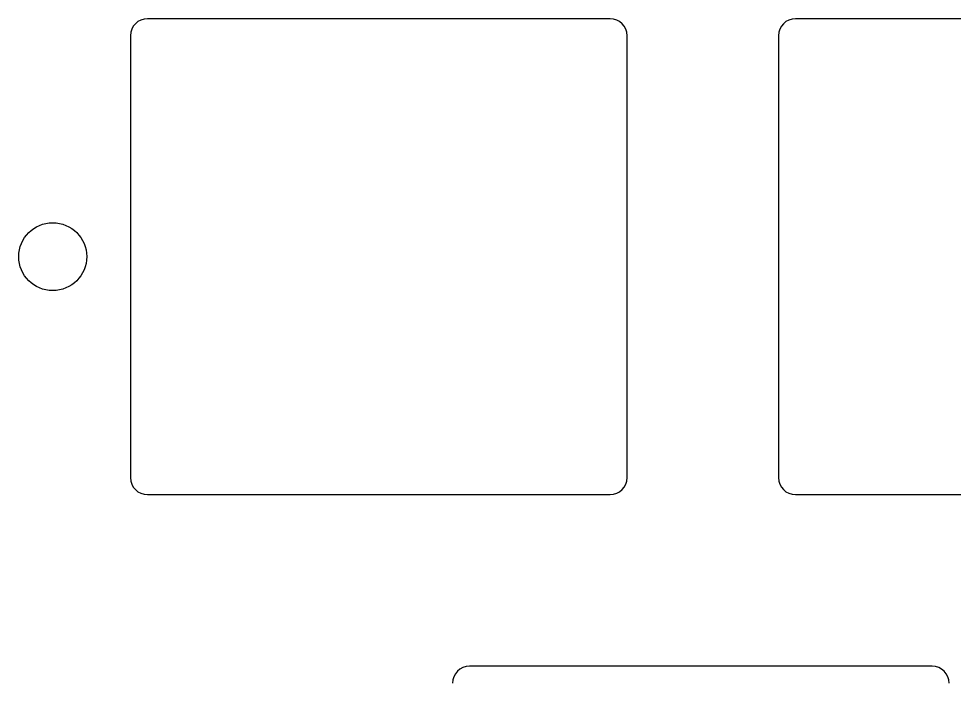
# Model space of a CAD drawing. Header units: millimetres. Extents: x -10 to 277, y -95 to 18.
# Drawn here: x 32.34 to 59.84, y -69.7 to -50.15 of the extents above; entities that cross this region are included whole.
import ezdxf

# ---------------------------------------------------------------- set-up
doc = ezdxf.new("R2010")
doc.units = ezdxf.units.MM
doc.header["$MEASUREMENT"] = 0
doc.layers.get('0').update_dxf_attribs({"linetype": 'CONTINUOUS'})
doc.layers.add('Edge.Cuts', color=53, linetype='CONTINUOUS')

msp = doc.modelspace()

# ---------------------------------------------------------------- linework, layer by layer
msp.add_circle((33.3375, -57.15), 1)
at = {"layer": 'Edge.Cuts', "linetype": 'Continuous'}
for p, q in [((49.721416, -50.15), (36.121416, -50.15)), ((68.771416, -50.15), (55.171416, -50.15)), ((35.621416, -50.65), (35.621416, -63.65)), ((50.221416, -63.65), (50.221416, -50.65)), ((54.671416, -50.65), (54.671416, -63.65)), ((36.121416, -64.15), (49.721416, -64.15)), ((55.171416, -64.15), (68.771416, -64.15)), ((59.1875, -69.2), (45.5875, -69.2))]:
    msp.add_line(p, q, dxfattribs=at)
at = {"layer": 'Edge.Cuts'}
for centre, radius, start, end in [((36.121416, -50.65), 0.5, 90, 180), ((49.721416, -50.65), 0.5, 0, 90), ((55.171416, -50.65), 0.5, 90, 180), ((36.121416, -63.65), 0.5, 180, 270), ((49.721416, -63.65), 0.5, 270, 0), ((55.171416, -63.65), 0.5, 180, 270), ((45.587522, -69.700041), 0.500022, 90.0025208, 179.9953019), ((59.187522, -69.700041), 0.500041, 0.0046985, 90.0025208)]:
    msp.add_arc(centre, radius, start, end, dxfattribs=at)

doc.saveas('drawing.dxf')
